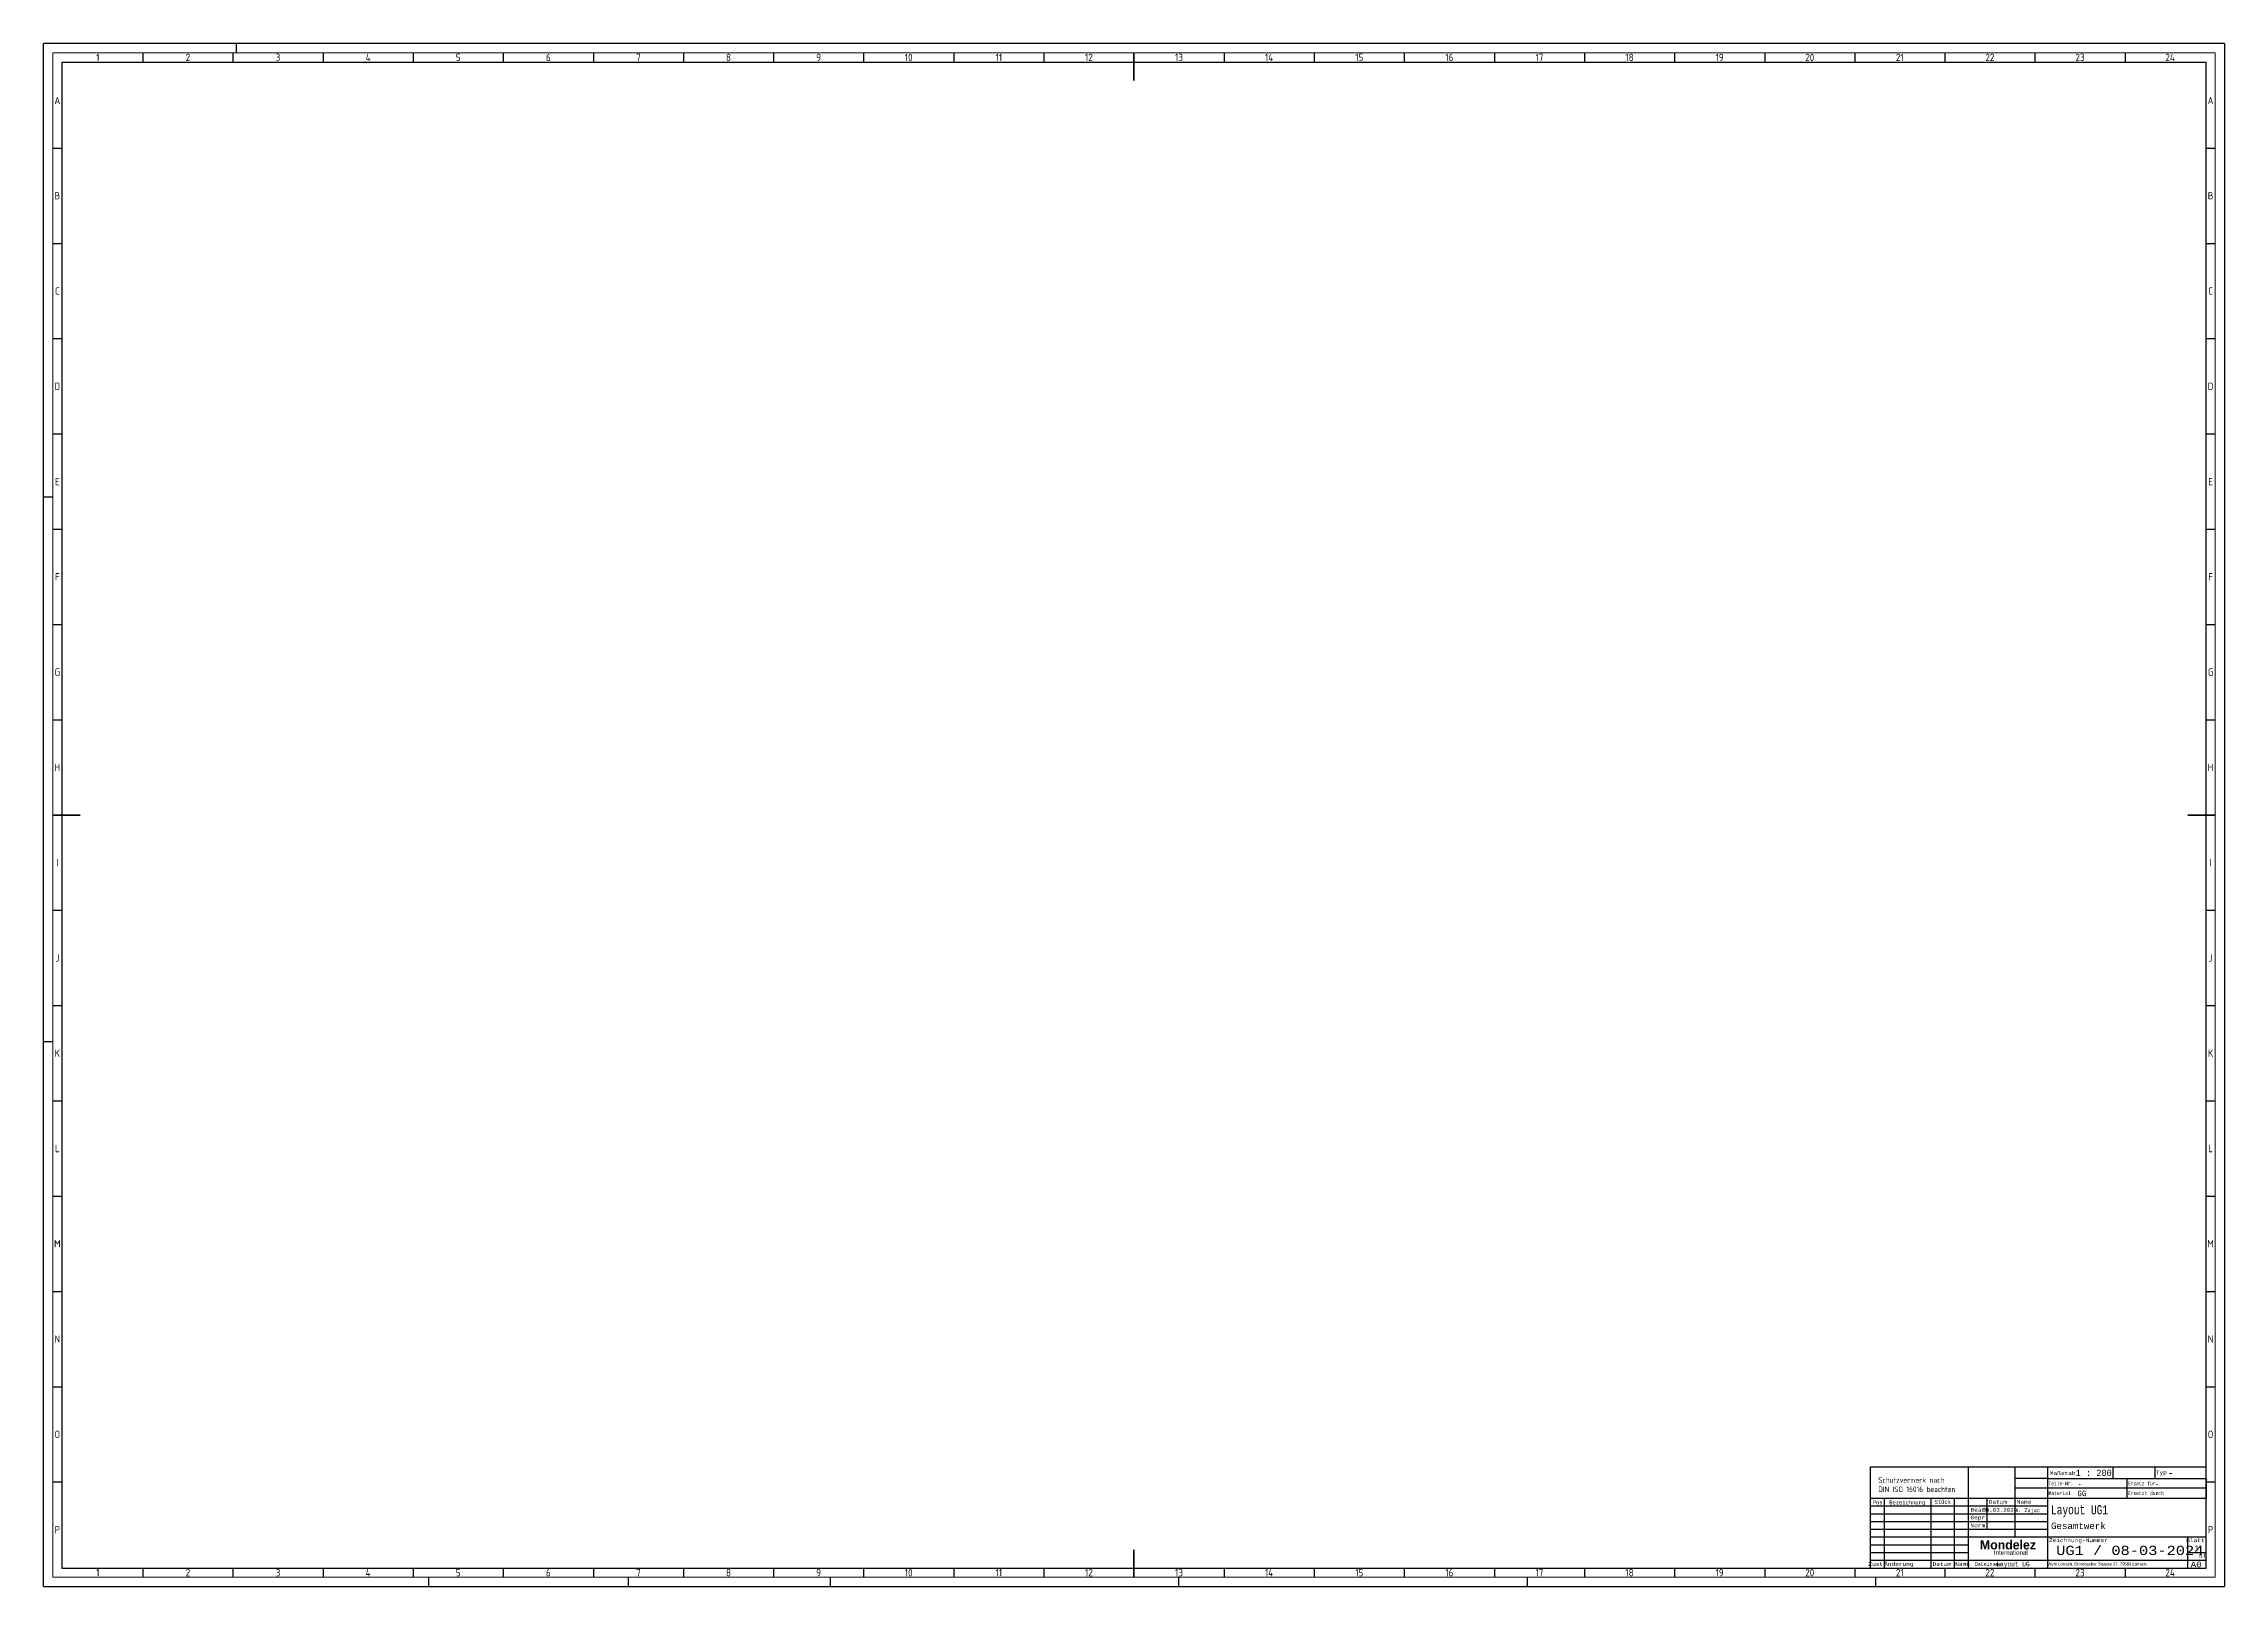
# Paper-space layout 'SG - 0' of a CAD drawing. Header units: millimetres. Extents: x -781 to 13759, y -8953 to 14384.
# Drawn here: x -781 to 406, y 13545 to 14384 of the extents above.
import ezdxf
from ezdxf.enums import TextEntityAlignment as Align

# ---------------------------------------------------------------- set-up
doc = ezdxf.new("R2010")
doc.units = ezdxf.units.MM
doc.header["$LTSCALE"] = 100
doc.header["$MEASUREMENT"] = 0
doc.layers.get('0').update_dxf_attribs({"lineweight": 13, "plot": 0})
doc.layers.add('AM_BOR', color=7, linetype='Continuous', lineweight=30)
for name, color, linetype in [('RAHM2', 7, 'Continuous'), ('RAHM3', 5, 'Continuous'), ('Temperatur- Steuerung', 7, 'Continuous')]:
    doc.layers.add(name, color=color, linetype=linetype)
doc.styles.add('ACDINTS', font='isocp.shx', dxfattribs={"height": 1})
doc.styles.add('PLOTTEXT', font='arial.ttf')
doc.styles.get("Standard").update_dxf_attribs({"font": 'cour.ttf', "width": 0.8})

# ---------------------------------------------------------------- blocks, each defined once
blk = doc.blocks.new('WZ-TITLE')
at = {"layer": 'AM_BOR'}
for p, q in [((-129.5, 55), (-129.5, 21.1)), ((-104.1, 55), (-104.1, 16.9)), ((-86.4, 48.7), (-104.1, 48.7)), ((-86.4, 55), (-86.4, 0)), ((-86.4, 48.7), (0, 48.7)), ((-50.8, 55), (-50.8, 48.7)), ((-43.2, 48.7), (-43.2, 38.1)), ((-27.9, 55), (-27.9, 48.7)), ((0, 48.7), (0, 38.1)), ((-182.9, 38.1), (0, 38.1)), ((-175.3, 38.1), (-175.3, 0)), ((-149.9, 38.1), (-149.9, 0)), ((-137.2, 38.1), (-137.2, 0)), ((-119.4, 38.1), (-119.4, 21.1)), ((0, 43.4), (-104.1, 43.4)), ((-182.9, 33.8), (-86.4, 33.8)), ((-182.9, 29.6), (-86.4, 29.6)), ((-182.9, 25.4), (-86.4, 25.4)), ((-182.9, 21.1), (-129.5, 21.1)), ((-182.9, 16.9), (-129.5, 16.9)), ((-182.9, 12.7), (-129.5, 12.7)), ((-129.5, 21.1), (-86.4, 21.1)), ((-129.5, 21.1), (-129.5, 0)), ((-129.5, 16.9), (0, 16.9)), ((-10.2, 16.9), (-10.2, 0)), ((-182.9, 8.5), (-129.5, 8.5)), ((-182.9, 4.2), (0, 4.2)), ((-86.4, 4.2), (-10.2, 4.2)), ((-10.2, 8.5), (0, 8.5))]:
    blk.add_line(p, q, dxfattribs=at)
blk.add_lwpolyline([(-182.9, 0), (0, 0), (0, 55), (-182.9, 55)], close=True, dxfattribs=at)
at = {"insert": (-178.5, 49.4), "char_height": 3.002, "attachment_point": 1}
blk.add_mtext_dynamic_manual_height_columns('{\\fISOCPEUR|b0|i0|c0|p34;Schutzvermerk nach \\PDIN ISO 16016 beachten}', width=47.141, gutter_width=12.5, heights=[0], dxfattribs=at)
at = {"layer": 'AM_BOR', "insert": (-129.5, 9.7), "char_height": 2.502, "attachment_point": 1}
blk.add_mtext_dynamic_manual_height_columns('\\pi13.95947;{\\fTraditional Arabic|b0|i0|c0|p18;\\C202;International}', width=43.15, gutter_width=12.5, heights=[0], dxfattribs=at)
at = {"layer": 'RAHM2'}
for s, p in [('Zust.', (-178.9, 1.2)), ('Änderung', (-167.3, 1.2)), ('Datum', (-143.9, 1.2))]:
    blk.add_text(s, height=2, dxfattribs=at).set_placement(p, align=Align.CENTER)
blk.add_text('Name', height=2, dxfattribs=at).set_placement((-136.6, 1.2))
for tag, p, height, width in [('GEN-TITLE-SCA{5.42}', (-71, 50), 3.5, 0.8), ('MASCHTYP', (-20.8, 50), 3.5, 0.9), ('TEILNR1', (-70, 44.4), 3, 0.8), ('MATERIAL', (-70, 39.1), 3, 0.8), ('ERSATZ', (-27.9, 44.4), 3, 0.8), ('ERSETZT', (-27.9, 39.1), 3, 0.8), ('GEN-TITLE-NAME{5}', (-104, 30.4), 2.5, 0.85), ('PRUEFNAME', (-103.9, 26.3), 2.5, 0.85), ('BENENN1', (-84.4, 29.2), 5, 0.62), ('BENENN2', (-84.4, 21.2), 3.5, 0.85), ('ZU3', (-182.2, 13.9), 2, 0.85), ('Bezeich', (-174.6, 13.9), 2, 0.85), ('Pos', (-136.5, 13.9), 2, 0.85), ('ZU2', (-182.2, 9.7), 2, 0.85), ('ZU1', (-182.2, 5.4), 2, 0.85), ('AEND1', (-174.6, 5.4), 2, 0.85), ('Bezeich2', (-174.6, 9.7), 2, 0.85), ('AE-NA2', (-136.5, 9.7), 2, 0.85), ('AE-NA1', (-136.5, 5.4), 2, 0.85), ('GEN-TITLE-DWG{8.92}', (-114.2, 0.9), 2.5, 0.8)]:
    blk.add_attdef(tag, p, '', height=height, dxfattribs=dict(at, width=width))
at = {"layer": 'RAHM2', "width": 0.95}
for tag, p in [('GEN-TITLE-DAT{5.44}', (-112.3, 31.6)), ('PRUEFDATUM', (-111.8, 27.5))]:
    blk.add_attdef(tag, text='', height=2.5, dxfattribs=at).set_placement(p, align=Align.MIDDLE_CENTER)
at = {"layer": 'RAHM2'}
for tag, p, height in [('STUCK', (-147.8, 13.9), 2), ('ZEICHNUNG-NR', (-81.6, 7.1), 5), ('STUCK', (-147.8, 9.7), 2), ('DATUM1', (-147.8, 5.4), 2)]:
    blk.add_attdef(tag, p, '', height=height, dxfattribs=at)
at = {"layer": 'RAHM2', "width": 0.8}
blk.add_attdef('BLATTNR', text='', height=3, dxfattribs=at).set_placement((-5.1, 9.4), align=Align.CENTER)
at = {"layer": 'RAHM2'}
blk.add_attdef('GEN-TITLE-PLOT{2.94}', text='', height=3, dxfattribs=at).set_placement((-5.4, 0.4), align=Align.CENTER)
at = {"layer": 'RAHM3'}
for s, p in [('Maßstab', (-85.1, 50.6)), ('Typ', (-27.4, 51)), ('Gepr.', (-128.3, 26.5)), ('Bearb.', (-128.3, 30.7)), ('Norm', (-128.3, 22.2)), ('Zeichnung-Nummer', (-85.6, 14.1))]:
    blk.add_text(s, height=2, dxfattribs=at).set_placement(p)
at = {"layer": 'RAHM3', "width": 0.983632}
blk.add_text('Datum', height=2, dxfattribs=at).set_placement((-113.4, 35), align=Align.CENTER)
at = {"layer": 'RAHM3'}
blk.add_text('Name', height=2, dxfattribs=at).set_placement((-95.1, 35), align=Align.RIGHT)
for s, width, p in [('Teile-Nr.', 0.75, (-85.8, 45)), ('Material', 0.75, (-85.8, 39.7)), ('Ersatz für', 0.75, (-42.6, 45)), ('Ersetzt durch', 0.75, (-42.6, 39.7)), ('Dateiname', 0.8, (-125.9, 1.2))]:
    blk.add_text(s, height=2, dxfattribs=dict(at, width=width)).set_placement(p)
for s, p in [('Blatt', (-5.8, 14.1)), ('Bl', (-2, 5.6))]:
    blk.add_text(s, height=2, dxfattribs=at).set_placement(p, align=Align.CENTER)
at = {"layer": 'RAHM3', "attachment_point": 1}
for s, insert, char_height, width in [('Pos', (-181.5, 36.9), 2.21, 5.929), ('Bezeichnung', (-172.5, 36.8), 2.208, 16.782), ('Stück', (-147.8, 37.1), 2.21, 9.162)]:
    blk.add_mtext(s, dxfattribs=dict(at, insert=insert, char_height=char_height, width=width))
at = {"layer": 'RAHM3', "insert": (-86.4, 3.1), "char_height": 1.751, "attachment_point": 1}
blk.add_mtext_dynamic_manual_height_columns('{\\f@Dotum|b0|i0|c0|p34;Werk Lörrach, Brombacher Strasse 37, 79589 Lörrach}', width=76.147, gutter_width=12.5, heights=[2.44], dxfattribs=at)
at = {"layer": 'Temperatur- Steuerung', "insert": (-107.9, 12.6), "char_height": 4.375, "width": 43.128, "attachment_point": 5, "style": 'PLOTTEXT'}
blk.add_mtext('{\\fTraditional Arabic|b1|i0|c0|p18;\\H1.1437x;\\C202;Mondelez}', dxfattribs=at)
blk = doc.blocks.new('DIN_A0')
for p, q in [((5, 5), (5, 836)), ((1184, 836), (5, 836)), ((1184, 836), (1184, 5)), ((1184, 5), (5, 5))]:
    blk.add_line(p, q)
at = {"layer": 'AM_BOR', "color": 1, "lineweight": 25}
for p, q in [((0, 0), (0, 841)), ((1189, 841), (0, 841)), ((54.125, 836), (54.125, 831)), ((103.25, 836), (103.25, 831)), ((105, 841), (105, 836)), ((152.375, 836), (152.375, 831)), ((201.5, 836), (201.5, 831)), ((250.625, 836), (250.625, 831)), ((299.75, 836), (299.75, 831)), ((348.875, 836), (348.875, 831)), ((398, 836), (398, 831)), ((447.125, 836), (447.125, 831)), ((496.25, 836), (496.25, 831)), ((545.375, 836), (545.375, 831)), ((643.625, 836), (643.625, 831)), ((692.75, 836), (692.75, 831)), ((741.875, 836), (741.875, 831)), ((791, 836), (791, 831)), ((840.125, 836), (840.125, 831)), ((889.25, 836), (889.25, 831)), ((938.375, 836), (938.375, 831)), ((987.5, 836), (987.5, 831)), ((1036.625, 836), (1036.625, 831)), ((1085.75, 836), (1085.75, 831)), ((1134.875, 836), (1134.875, 831)), ((1189, 841), (1189, 0)), ((10, 831), (10, 10)), ((10, 831), (1179, 831)), ((1179, 10), (1179, 831)), ((5, 784.0625), (10, 784.0625)), ((1179, 784.0625), (1184, 784.0625)), ((5, 732.125), (10, 732.125)), ((1179, 732.125), (1184, 732.125)), ((5, 680.1875), (10, 680.1875)), ((1179, 680.1875), (1184, 680.1875)), ((5, 628.25), (10, 628.25)), ((1179, 628.25), (1184, 628.25)), ((0, 594), (5, 594)), ((5, 576.3125), (10, 576.3125)), ((1179, 576.3125), (1184, 576.3125)), ((5, 524.375), (10, 524.375)), ((1179, 524.375), (1184, 524.375)), ((5, 472.4375), (10, 472.4375)), ((1179, 472.4375), (1184, 472.4375)), ((5, 368.5625), (10, 368.5625)), ((1179, 368.5625), (1184, 368.5625)), ((5, 316.625), (10, 316.625)), ((1179, 316.625), (1184, 316.625)), ((0, 297), (5, 297)), ((5, 264.6875), (10, 264.6875)), ((1179, 264.6875), (1184, 264.6875)), ((5, 212.75), (10, 212.75)), ((1179, 212.75), (1184, 212.75)), ((5, 160.8125), (10, 160.8125)), ((1179, 160.8125), (1184, 160.8125)), ((5, 108.875), (10, 108.875)), ((1179, 108.875), (1184, 108.875)), ((5, 56.9375), (10, 56.9375)), ((1179, 56.9375), (1184, 56.9375)), ((0, 0), (1189, 0)), ((10, 10), (1179, 10)), ((54.125, 10), (54.125, 5)), ((103.25, 10), (103.25, 5)), ((152.375, 10), (152.375, 5)), ((201.5, 10), (201.5, 5)), ((210, 0), (210, 5)), ((250.625, 10), (250.625, 5)), ((299.75, 10), (299.75, 5)), ((319, 0), (319, 5)), ((348.875, 10), (348.875, 5)), ((398, 10), (398, 5)), ((429, 0), (429, 5)), ((447.125, 10), (447.125, 5)), ((496.25, 10), (496.25, 5)), ((545.375, 10), (545.375, 5)), ((619, 0), (619, 5)), ((643.625, 10), (643.625, 5)), ((692.75, 10), (692.75, 5)), ((741.875, 10), (741.875, 5)), ((791, 10), (791, 5)), ((809, 0), (809, 5)), ((840.125, 10), (840.125, 5)), ((889.25, 10), (889.25, 5)), ((938.375, 10), (938.375, 5)), ((987.5, 10), (987.5, 5)), ((999, 0), (999, 5)), ((1036.625, 10), (1036.625, 5)), ((1085.75, 10), (1085.75, 5)), ((1134.875, 10), (1134.875, 5))]:
    blk.add_line(p, q, dxfattribs=at)
at = {"layer": 'AM_BOR', "color": 2, "lineweight": 35}
for p, q in [((594.5, 836), (594.5, 821)), ((5, 420.5), (20, 420.5)), ((1184, 420.5), (1169, 420.5)), ((594.5, 5), (594.5, 20))]:
    blk.add_line(p, q, dxfattribs=at)
at = {"layer": 'AM_BOR', "color": 1, "lineweight": 25, "style": 'ACDINTS'}
for s, p in [('1', (29.5625, 833.5)), ('2', (78.6875, 833.5)), ('3', (127.8125, 833.5)), ('4', (176.9375, 833.5)), ('5', (226.0625, 833.5)), ('6', (275.1875, 833.5)), ('7', (324.3125, 833.5)), ('8', (373.4375, 833.5)), ('9', (422.5625, 833.5)), ('10', (471.6875, 833.5)), ('11', (520.8125, 833.5)), ('12', (569.9375, 833.5)), ('13', (619.0625, 833.5)), ('14', (668.1875, 833.5)), ('15', (717.3125, 833.5)), ('16', (766.4375, 833.5)), ('17', (815.5625, 833.5)), ('18', (864.6875, 833.5)), ('19', (913.8125, 833.5)), ('20', (962.9375, 833.5)), ('21', (1012.0625, 833.5)), ('22', (1061.1875, 833.5)), ('23', (1110.3125, 833.5)), ('24', (1159.4375, 833.5)), ('A', (7.5, 810.03125)), ('A', (1181.5, 810.03125)), ('B', (7.5, 758.09375)), ('B', (1181.5, 758.09375)), ('C', (7.5, 706.15625)), ('C', (1181.5, 706.15625)), ('D', (7.5, 654.21875)), ('D', (1181.5, 654.21875)), ('E', (7.5, 602.28125)), ('E', (1181.5, 602.28125)), ('F', (7.5, 550.34375)), ('F', (1181.5, 550.34375)), ('G', (7.5, 498.40625)), ('G', (1181.5, 498.40625)), ('H', (7.5, 446.46875)), ('H', (1181.5, 446.46875)), ('I', (7.5, 394.53125)), ('I', (1181.5, 394.53125)), ('J', (7.5, 342.59375)), ('J', (1181.5, 342.59375)), ('K', (7.5, 290.65625)), ('K', (1181.5, 290.65625)), ('L', (7.5, 238.71875)), ('L', (1181.5, 238.71875)), ('M', (7.5, 186.78125)), ('M', (1181.5, 186.78125)), ('N', (7.5, 134.84375)), ('N', (1181.5, 134.84375)), ('O', (7.5, 82.90625)), ('O', (1181.5, 82.90625)), ('P', (7.5, 30.96875)), ('P', (1181.5, 30.96875)), ('1', (29.5625, 7.5)), ('2', (78.6875, 7.5)), ('3', (127.8125, 7.5)), ('4', (176.9375, 7.5)), ('5', (226.0625, 7.5)), ('6', (275.1875, 7.5)), ('7', (324.3125, 7.5)), ('8', (373.4375, 7.5)), ('9', (422.5625, 7.5)), ('10', (471.6875, 7.5)), ('11', (520.8125, 7.5)), ('12', (569.9375, 7.5)), ('13', (619.0625, 7.5)), ('14', (668.1875, 7.5)), ('15', (717.3125, 7.5)), ('16', (766.4375, 7.5)), ('17', (815.5625, 7.5)), ('18', (864.6875, 7.5)), ('19', (913.8125, 7.5)), ('20', (962.9375, 7.5)), ('21', (1012.0625, 7.5)), ('22', (1061.1875, 7.5)), ('23', (1110.3125, 7.5)), ('24', (1159.4375, 7.5))]:
    blk.add_text(s, height=4, dxfattribs=at).set_placement(p, align=Align.MIDDLE_CENTER)

psp = doc.layouts.new('SG - 0')

# ---------------------------------------------------------------- block references
at = {"lineweight": 0, "xscale": 0.998, "yscale": 0.998, "zscale": 0.998}
psp.add_blockref('DIN_A0', (-780.8, 13544.6), dxfattribs=at)
at = {"layer": 'AM_BOR', "color": 0}
ref = psp.add_blockref('WZ-TITLE', (395.9, 13554.6), dxfattribs=dict(at, xscale=0.9993060000000143, yscale=0.9993060000000143, zscale=0.9993060000000143))
ref.add_attrib('GEN-TITLE-DWG{8.92}', 'Layout UG', (281.8, 13555.5), dxfattribs={"layer": 'RAHM2', "height": 2.5, "width": 0.8})
ref.add_attrib('GEN-TITLE-SCA{5.42}', '1 : 200', (324.9, 13604.6), dxfattribs={"layer": 'RAHM2', "color": 0, "height": 3.5, "width": 0.8})
ref.add_attrib('GEN-TITLE-DAT{5.44}', '08.03.2024', dxfattribs={"layer": 'RAHM2', "height": 2, "width": 0.95}).set_placement((283.6, 13586.2), align=Align.MIDDLE_CENTER)
ref.add_attrib('GEN-TITLE-NAME{5}', 'W. Zajac', (291.9, 13585), dxfattribs={"layer": 'RAHM2', "height": 2, "width": 0.85})
ref.add_attrib('MASCHTYP', '-', (375.1, 13604.6), dxfattribs={"layer": 'RAHM3', "height": 3.5, "width": 0.9})
ref.add_attrib('BENENN1', 'Layout UG1', (311.5, 13583.8), dxfattribs={"layer": 'Temperatur- Steuerung', "height": 5, "width": 0.62})
ref.add_attrib('BENENN2', 'Gesamtwerk', (311.5, 13575.8), dxfattribs={"layer": 'RAHM2', "color": 0, "height": 3.5, "width": 0.85})
ref.add_attrib('TEILNR', 'UG1 / 08-03-2024', (314.3, 13561.7), dxfattribs={"layer": 'Temperatur- Steuerung', "height": 4.997})
ref.add_attrib('TEILNR1', '-', (325.9, 13599), dxfattribs={"layer": 'RAHM2', "height": 3, "width": 0.8})
ref.add_attrib('BLATTNR', '1', dxfattribs={"layer": 'RAHM2', "height": 3, "width": 0.8}).set_placement((390.8, 13564), align=Align.CENTER)
ref.add_attrib('GEN-TITLE-PLOT{2.94}', 'A0', dxfattribs={"layer": 'RAHM2', "height": 3}).set_placement((390.5, 13555), align=Align.CENTER)
ref.add_attrib('GRUPPE', 'GG', (325.9, 13593.7), dxfattribs={"layer": 'RAHM2', "height": 3, "width": 0.8})
ref.add_attrib('ERSATZ', '-', (368, 13599), dxfattribs={"layer": 'RAHM3', "height": 3, "width": 0.8})
ref.add_attrib('ERSETZT', '-', (368, 13593.7), dxfattribs={"layer": 'RAHM3', "height": 3, "width": 0.8})

doc.saveas('drawing.dxf')
